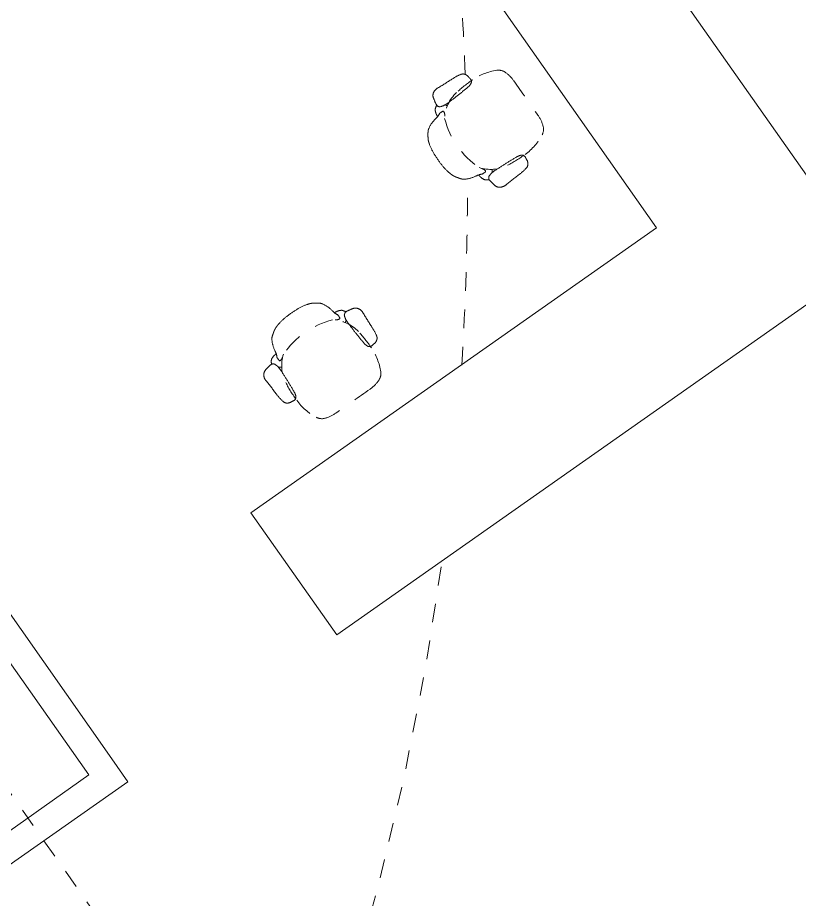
# Model space of a CAD drawing. Extents: x 274235 to 276654, y 142848 to 144425.
# Drawn here: x 276102.953 to 276107.147, y 143067.682 to 143072.412 of the extents above; entities that cross this region are included whole.
import ezdxf

# ---------------------------------------------------------------- set-up
doc = ezdxf.new("R2010")
doc.units = 0
doc.header["$LTSCALE"] = 1.5
for name, pattern in [('ACM-G-CENTER', [50.800000000000004, 31.75, -6.350000000000001, 6.350000000000001, -6.350000000000001]), ('ATDASH', [1.5875000000000004, 0.7937500000000002, -0.7937500000000002]), ('Hidden 1_32_', [1.3890625, 0.7937500000000002, -0.5953125])]:
    doc.linetypes.add(name, pattern=pattern)
doc.layers.get('0').update_dxf_attribs({"linetype": 'CONTINUOUS', "lineweight": 0})
for name, color, linetype, lineweight in [('_ACM-A-DETL', 7, 'CONTINUOUS', 5), ('_ACM-A-FLOR-WDWK', 1, 'CONTINUOUS', 5), ('_ACM-A-GRID', 3, 'CONTINUOUS', 5), ('_ACM-A-WALL-FULL', 6, 'CONTINUOUS', 13)]:
    doc.layers.add(name, color=color, linetype=linetype, lineweight=lineweight)

# ---------------------------------------------------------------- blocks, each defined once
blk = doc.blocks.new('Casework 1 - Casework 1-4170672-F5_Working')
at = {"layer": '_ACM-A-FLOR-WDWK'}
for p, q in [((866157.6773611015, 643249.583695439), (863156.0090749522, 646251.2519815884)), ((862576.1815143792, 645671.4244210155), (865012.1643755811, 643235.4415598136)), ((865012.1643755811, 643235.4415598136), (863131.2604072578, 641354.5375914903)), ((863696.9458322052, 640788.8521665429), (866157.6773611015, 643249.583695439)), ((863131.2604072578, 641354.5375914903), (863696.9458322052, 640788.8521665429))]:
    blk.add_line(p, q, dxfattribs=at)
blk = doc.blocks.new('Steelcase - Seating - SILQ - Task Chair - Task Chair-1981117-F5_Working')
at = {"layer": '_ACM-A-FLOR-WDWK', "linetype": 'ATDASH'}
for centre, radius, start, end in [((-157.1888978894674, 443.2399903227436), 63.75811486405573, 110.8369919737911, 153.1223512811696), ((-116.2155115473155, 335.5862156406986), 178.9455863685924, 89.4809553298731, 110.8369919737913), ((-2.38110465981489, 12901.08015909542), 12387.06397574733, 269.4809553298728, 270.5190446701232), ((111.4532885857463, 335.587721412786), 178.9440805347076, 69.16287039023433, 90.51904467012345), ((152.4263978895175, 443.2399903227436), 63.75811486405564, 26.87764871882821, 69.16287039023439), ((60.05276579807968, 333.133541948879), 307.3096913632438, 153.1223512811713, 179.2047672565161), ((-64.8152657980295, 333.133541948879), 307.3096913632436, 0.7952327434817067, 26.87764871882823), ((503.3358265969956, 326.980630771153), 750.6354522966868, 179.2047672565169, 187.7185970377537), ((-508.0983265969454, 326.980630771153), 750.6354522966869, 352.2814029622448, 0.7952327434822539), ((-29.2132020798974, 240.4002272886437), 284.7244022358977, 167.7222551916454, 178.3898800486074), ((-276.9348499925088, 294.3114939002367), 31.20430537530115, 128.3910305871939, 167.7222551916425), ((-270.3516847962259, 286.002934943037), 41.80478724863127, 93.93207584669173, 128.3910305871945), ((-281.8848971203574, 453.7938629063091), 126.3820448556935, 273.9320758466937, 280.3457131044881), ((-255.2199924141675, 307.7289065303177), 22.09687157391146, 22.26755439535009, 100.3457131044851), ((-309.2792985732049, 285.5933230975294), 80.51255984603766, 4.787280232534431, 22.26755439535179), ((-2602.853306923255, 93.50929095376195), 2382.115915592532, 3.085573584206204, 4.78728023254561), ((2601.265806923303, 93.50929095376195), 2382.115915592532, 175.2127197674544, 176.9144264157938), ((307.6917985732526, 285.5933230975294), 80.51255984603765, 157.7324456046482, 175.2127197674653), ((253.6324924142151, 307.7289065303177), 22.09687157391144, 79.65428689551477, 157.7324456046495), ((280.2973971204051, 453.7938629063091), 126.3820448556935, 259.6542868955115, 266.0679241533056), ((268.7641847962735, 286.002934943037), 41.80478724863123, 51.60896941280563, 86.06792415330803), ((275.3473499925565, 294.3114939002367), 31.20430537530109, 12.27774480835753, 51.60896941280573), ((27.62570207994505, 240.4002272886437), 284.7244022358978, 1.610119951392623, 12.27774480835428), ((-2231.519094945216, 302.3054918821646), 1918.451375484459, 355.6614464931602, 358.3898800486102), ((2229.931594945264, 302.3054918821646), 1918.45137548446, 181.6101199513891, 184.3385535068391), ((-44.47499524190301, 252.7326351601341), 197.8158964051974, 187.7185970377524, 233.226598800748), ((-2602.853306918675, 93.50929095397827), 2382.115915587952, 1.452238534523262, 3.085573584207325), ((39.71249524195319, 252.7326351601341), 197.8158964051976, 306.7734011992496, 352.2814029622437), ((2601.265806918723, 93.50929095397827), 2382.115915587952, 176.9144264157927, 178.5477614654764), ((-264.5875548490999, 153.0800963103812), 54.13269169960839, 175.6614464931462, 207.7058633049355), ((-348.8774206758261, 150.6515763255194), 127.4158165633109, 349.3792893639245, 1.452238534517116), ((347.2899206758738, 150.6515763255194), 127.415816563311, 178.5477614654829, 190.6207106360744), ((263.0000548491475, 153.0800963103812), 54.13269169960839, 332.2941366950634, 4.338553506853788), ((-278.8862980134624, 145.5712216461808), 37.98223490101839, 207.7058633049352, 254.2941366950585), ((-215.2807577323761, 371.7662792531809), 272.9500387386563, 254.2941366950607, 262.6823087391335), ((-247.3103613993307, 122.347180643796), 21.48277991123141, 262.6823087391285, 347.5952329524096), ((-147.3572566095154, 100.3623469516738), 80.85956748022919, 160.6396281860731, 167.5952329524126), ((-46.52997704285628, 98.6554907451552), 155.1118790380341, 175.7565967973109, 183.780939455272), ((-198.7842275998051, 109.2554129653087), 2.585819743449259, 99.0849779429925, 160.1656170957792), ((194.0217275998527, 109.2554129653087), 2.585819743449259, 19.83438290422085, 80.9150220570075), ((41.76747704290393, 98.6554907451552), 155.1118790380342, 356.0330978703738, 4.24340320268878), ((145.7697566095631, 100.3623469516738), 80.85956748022917, 12.40476704758776, 19.36037181392688), ((245.7228613993784, 122.347180643796), 21.48277991123139, 192.4047670475897, 277.3176912608704), ((213.6932577324238, 371.7662792531809), 272.9500387386563, 277.3176912608658, 285.7058633049382), ((277.29879801351, 145.5712216461808), 37.98223490101837, 285.7058633049407, 332.2941366950637), ((-2.38124999997539, 522.3504721953681), 457.17577816967, 249.4450983618457, 290.554901638153)]:
    blk.add_arc(centre, radius, start, end, dxfattribs=at)
for centre, major_axis, ratio, start_param, end_param in [((-249.7351847487287, 272.0039186563564), (50.49330644810638, 141.5394816971059), 0.7436385360355318, 3.828610304523559, 3.929484225431058), ((244.9726847487764, 272.0039186563564), (-50.49330644810651, 141.5394816971059), 0.7436385360355315, 2.353701081748532, 2.484006279652627), ((1941.741007370326, 219.5133816934881), (2225.896039855182, 0), 0.292871747979193, 3.324613086547327, 3.351615726193986), ((-114.9614574240381, -149.0130029421745), (-87.08421953956248, 260.1227236132015), 0.2536739099152083, 5.929549608652659, 6.241102797970764), ((110.1989574240858, -149.0130029421745), (87.08421953956251, 260.1227236132015), 0.2536739099152083, 0.042082509208818, 0.3536356985269234), ((-1946.503507370279, 219.5133816934881), (2225.896039855182, 0), 0.292871747979193, 6.073162234575381, 6.10218139151049), ((-158.9105047477831, 89.11519409907487), (78.61884090787186, 0), 0.2928717479791925, 3.383327969893311, 3.959706166129248), ((-151.4131271315207, 151.0057801236268), (90.36241432648191, 59.06292182076504), 0.6163219055792579, 3.64963574454119, 3.868183249201964), ((-452.252753362548, -461.6520282514476), (235.1419749664758, 564.539120263488), 0.2143263077379781, 5.956867931479179, 6.128830837221413), ((3.549277501427728, -457.2356105336757), (-194.387849236743, 559.7569216660756), 0.06695718369472405, 0.3837263046227961, 0.407071645740992), ((597.5230399891426, 769.1730543389795), (746.6226430237615, 798.2922578417158), 0.3274632715358251, 2.902179552513539, 3.04673412875053), ((-582.5558094490834, 785.2289445080916), (-725.0119933871124, 816.3685467930073), 0.3232783487131399, 3.244393189207321, 3.389632480071903), ((-10.15058724829947, -457.3687759049549), (196.1101485070474, 559.5019824471966), 0.06807315415881425, 5.877221269426428, 5.899678521085348), ((458.3616410999892, -456.8826821825845), (-246.3127028235722, 559.1627819248033), 0.2189646731799389, 0.1501221243279345, 0.3219064733290324), ((146.6506271315684, 151.0057801236268), (-90.36241432648193, 59.06292182076503), 0.6163219055792581, 2.415002057977611, 2.633549562638343), ((154.1480047478308, 89.11519409907487), (78.61884090787183, 0), 0.2928717479791926, 5.465071794640065, 6.041449990876056), ((-141.6560970539618, -249.545505988029), (-41.57331510056047, 258.2653402866779), 0.1327637859579411, 5.926000904981624, 5.966914141382585), ((-75.10398579061301, -45.0224749325839), (-94.87160736222248, 48.10371506849494), 0.2191811037863554, 0.3127709648459427, 0.5079844043715316), ((-91.03410643466522, -24.22554771029131), (-77.03015531870388, 23.96435035660461), 0.2990577799616861, 0.4640997020102298, 0.7328315963753094), ((-5.007741407956616, -88.66166276086226), (-731.226639726238, 229.3881793322423), 0.01033122582446361, 4.843429636804167, 4.860742771311065), ((85.44344238742973, -21.54909877672364), (77.79636451516906, 21.12484994304128), 0.3201804804484506, 5.561673788192961, 5.830487954263184), ((68.92891978441118, -42.52845257091954), (96.24977397420655, 45.31702279474275), 0.230569917057187, 5.782008038546481, 5.97632456905353), ((136.3593882515254, -249.8645169419782), (42.07542976017923, 258.2011608910329), 0.132165096531832, 0.316771817733922, 0.3573780555288329), ((-18.15939705073482, 189.1603167085527), (270.2026736662936, 17.85418569299277), 0.9259720520766797, 4.351103574170416, 4.585343439355646), ((-2.020127538117398, 287.8772553573867), (-508.7274488582958, 0.5258885031967571), 0.6879171854431106, 1.504671841838905, 1.636920811750928), ((14.02836601973938, 190.2190486053209), (-269.765638301308, 20.74262080481989), 0.9306894166993512, 1.705895649732245, 1.940259208121869), ((-0.04566604697861161, -87.77311121725089), (730.8325134514924, 227.5882480334467), 0.009136984498101144, 1.422244613269327, 1.439680072592753)]:
    blk.add_ellipse(centre, major_axis=major_axis, ratio=ratio, start_param=start_param, end_param=end_param, dxfattribs=at)
for points, knots in [([(-110.746672320806, -47.28426119458748), (-112.926769457593, -46.48567325031377), (-116.1331308418519, -45.20479986464472), (-120.2530459675656, -43.32492716258211), (-123.265339507682, -41.84111904075659), (-126.1740972743237, -40.2349386624258), (-128.9798495786674, -38.51495514889218), (-131.2544859154884, -37.04673429893057), (-133.0439157768759, -35.87627740583309), (-134.3751839255426, -35.01285025736368), (-135.6892827638535, -34.15132000198128), (-137.4094849514987, -32.98481869855406), (-139.5091401909274, -31.51721771396315), (-141.9558696826593, -29.76979637398483), (-145.1396337282943, -27.52167827581455), (-148.9471581883975, -24.8531798209412), (-151.7501769490915, -22.81470784629564), (-153.083694396295, -21.82411736098965)], [0, 0, 0, 0, 0.125, 0.1875, 0.25, 0.3125, 0.375, 0.4375, 0.46875, 0.5, 0.53125, 0.5625, 0.625, 0.6875, 0.75, 0.875, 1, 1, 1, 1]), ([(148.3211943963632, -22.14120707864075), (146.9899208150244, -23.12696186818824), (144.1917797935698, -25.15554253197159), (140.3911266422559, -27.81124158064206), (137.213022701477, -30.04865283794622), (134.7705546103564, -31.78778676531413), (132.674576763953, -33.24846701075562), (130.9574357906612, -34.40949419483002), (129.6457272424373, -35.26700122637412), (128.3168849890843, -36.12639815268983), (126.530666903489, -37.29138120798761), (124.2601101318925, -38.75275478530636), (121.4595308173253, -40.46481986655521), (118.5565000105868, -42.06381696179693), (115.5505164010283, -43.54122915774312), (111.4395003200371, -45.41323082659451), (108.2403925761288, -46.68905042865106), (106.0653282165661, -47.48463445611016)], [0, 0, 0, 0, 0.125, 0.25, 0.3125, 0.375, 0.4375, 0.46875, 0.5, 0.53125, 0.5625, 0.625, 0.6875, 0.75, 0.8125, 0.875, 1, 1, 1, 1])]:
    blk.add_open_spline(points, degree=3, knots=knots, dxfattribs=at)
blk = doc.blocks.new('5f0512')
at = {"layer": '_ACM-A-DETL', "linetype": 'Hidden 1_32_'}
for radius, start, end in [(15000.00000000003, 12.16491434086294, 14.86546997771715), (15000.00000000007, 6.195921505748332, 10.01957578916819), (14999.99999999992, 326.5170450389824, 2.163119568202253)]:
    blk.add_arc((-151007.4439850857, -89694.61528068653), radius, start, end, dxfattribs=at)
at = {"layer": '_ACM-A-GRID', "linetype": 'ACM-G-CENTER'}
blk.add_line((-131854.4150470983, -96983.7659114491), (-152219.0903452729, -76619.09061327856), dxfattribs=at)
at = {"layer": '_ACM-A-WALL-FULL', "lineweight": 18}
for p, q in [((-137581.979974685, -90478.3835245585), (-140477.5822436563, -87582.78125558747)), ((-140583.6482608343, -87688.84727276536), (-137688.0459918629, -90584.44954173651)), ((-137475.913957507, -90584.4495417364), (-137581.9799746851, -90478.3835245585)), ((-137688.0459918631, -90584.4495417364), (-138103.5961225725, -90999.99967244605)), ((-138041.4640882165, -91149.99967244593), (-137475.913957507, -90584.4495417364))]:
    blk.add_line(p, q, dxfattribs=at)
at = {"layer": '_ACM-A-FLOR-WDWK'}
blk.add_blockref('Casework 1 - Casework 1-4170672-F5_Working', (-1000204.123451247, -730404.565369814), dxfattribs=at)
for p, rotation in [((-136363.8760676383, -86969.45743074955), 315.0000000000138), ((-137001.9170917501, -88002.70217822108), 225.0000000000087)]:
    blk.add_blockref('Steelcase - Seating - SILQ - Task Chair - Task Chair-1981117-F5_Working', p, dxfattribs=dict(at, rotation=rotation))

msp = doc.modelspace()

# ---------------------------------------------------------------- block references
at = {"xscale": 0.0009999999999999994, "yscale": 0.001, "zscale": 0.001, "rotation": 350.1075696352769}
msp.add_blockref('5f0512', (276254.5380815538, 143133.931731411), dxfattribs=at)

doc.saveas('drawing.dxf')
